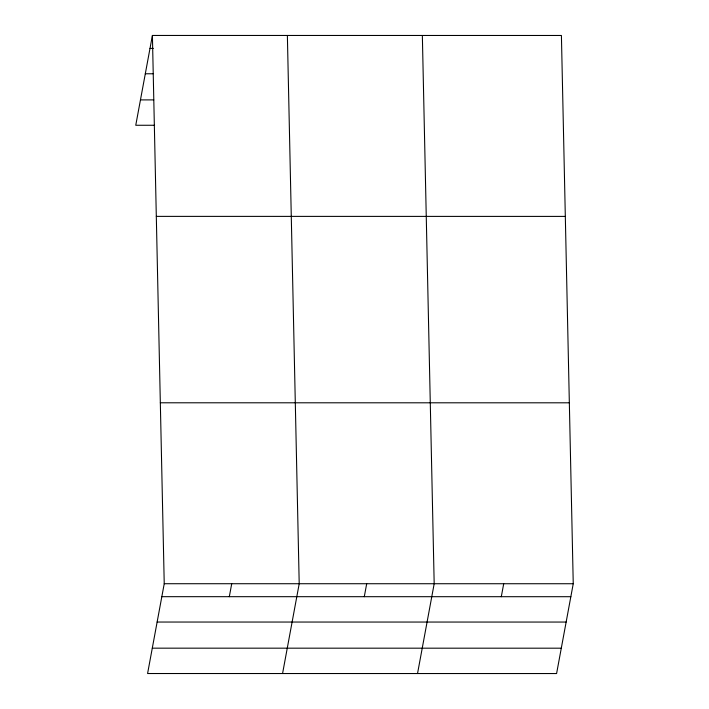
<?xml version="1.0" encoding="UTF-8"?>
<svg xmlns="http://www.w3.org/2000/svg" width="709" height="709" viewBox="0 0 709 709"><rect width="100%" height="100%" fill="white"/><g stroke="black" fill="none" stroke-linecap="round" stroke-linejoin="round"><path stroke-width="1.06" d="M152.408 35.45L164.231 583.72L147.587 673.523L556.592 673.55L573.244 583.737L561.413 35.477L152.408 35.45L135.756 125.263L154.571 125.263M229.317 596.686L231.719 583.72M282.563 673.532L299.207 583.729L287.375 35.459M364.293 596.686L366.695 583.729M417.53 673.541L434.183 583.729L422.351 35.468M501.307 596.694L503.709 583.737M149.998 48.416L153.321 48.416M145.301 73.771L153.047 73.771M140.462 99.898L153.738 99.898M156.308 216.378L565.312 216.405M160.331 402.792L569.336 402.809M164.231 583.72L573.244 583.737M161.829 596.677L570.842 596.703M157.132 622.041L566.136 622.059M152.293 648.168L561.298 648.194"/></g></svg>
